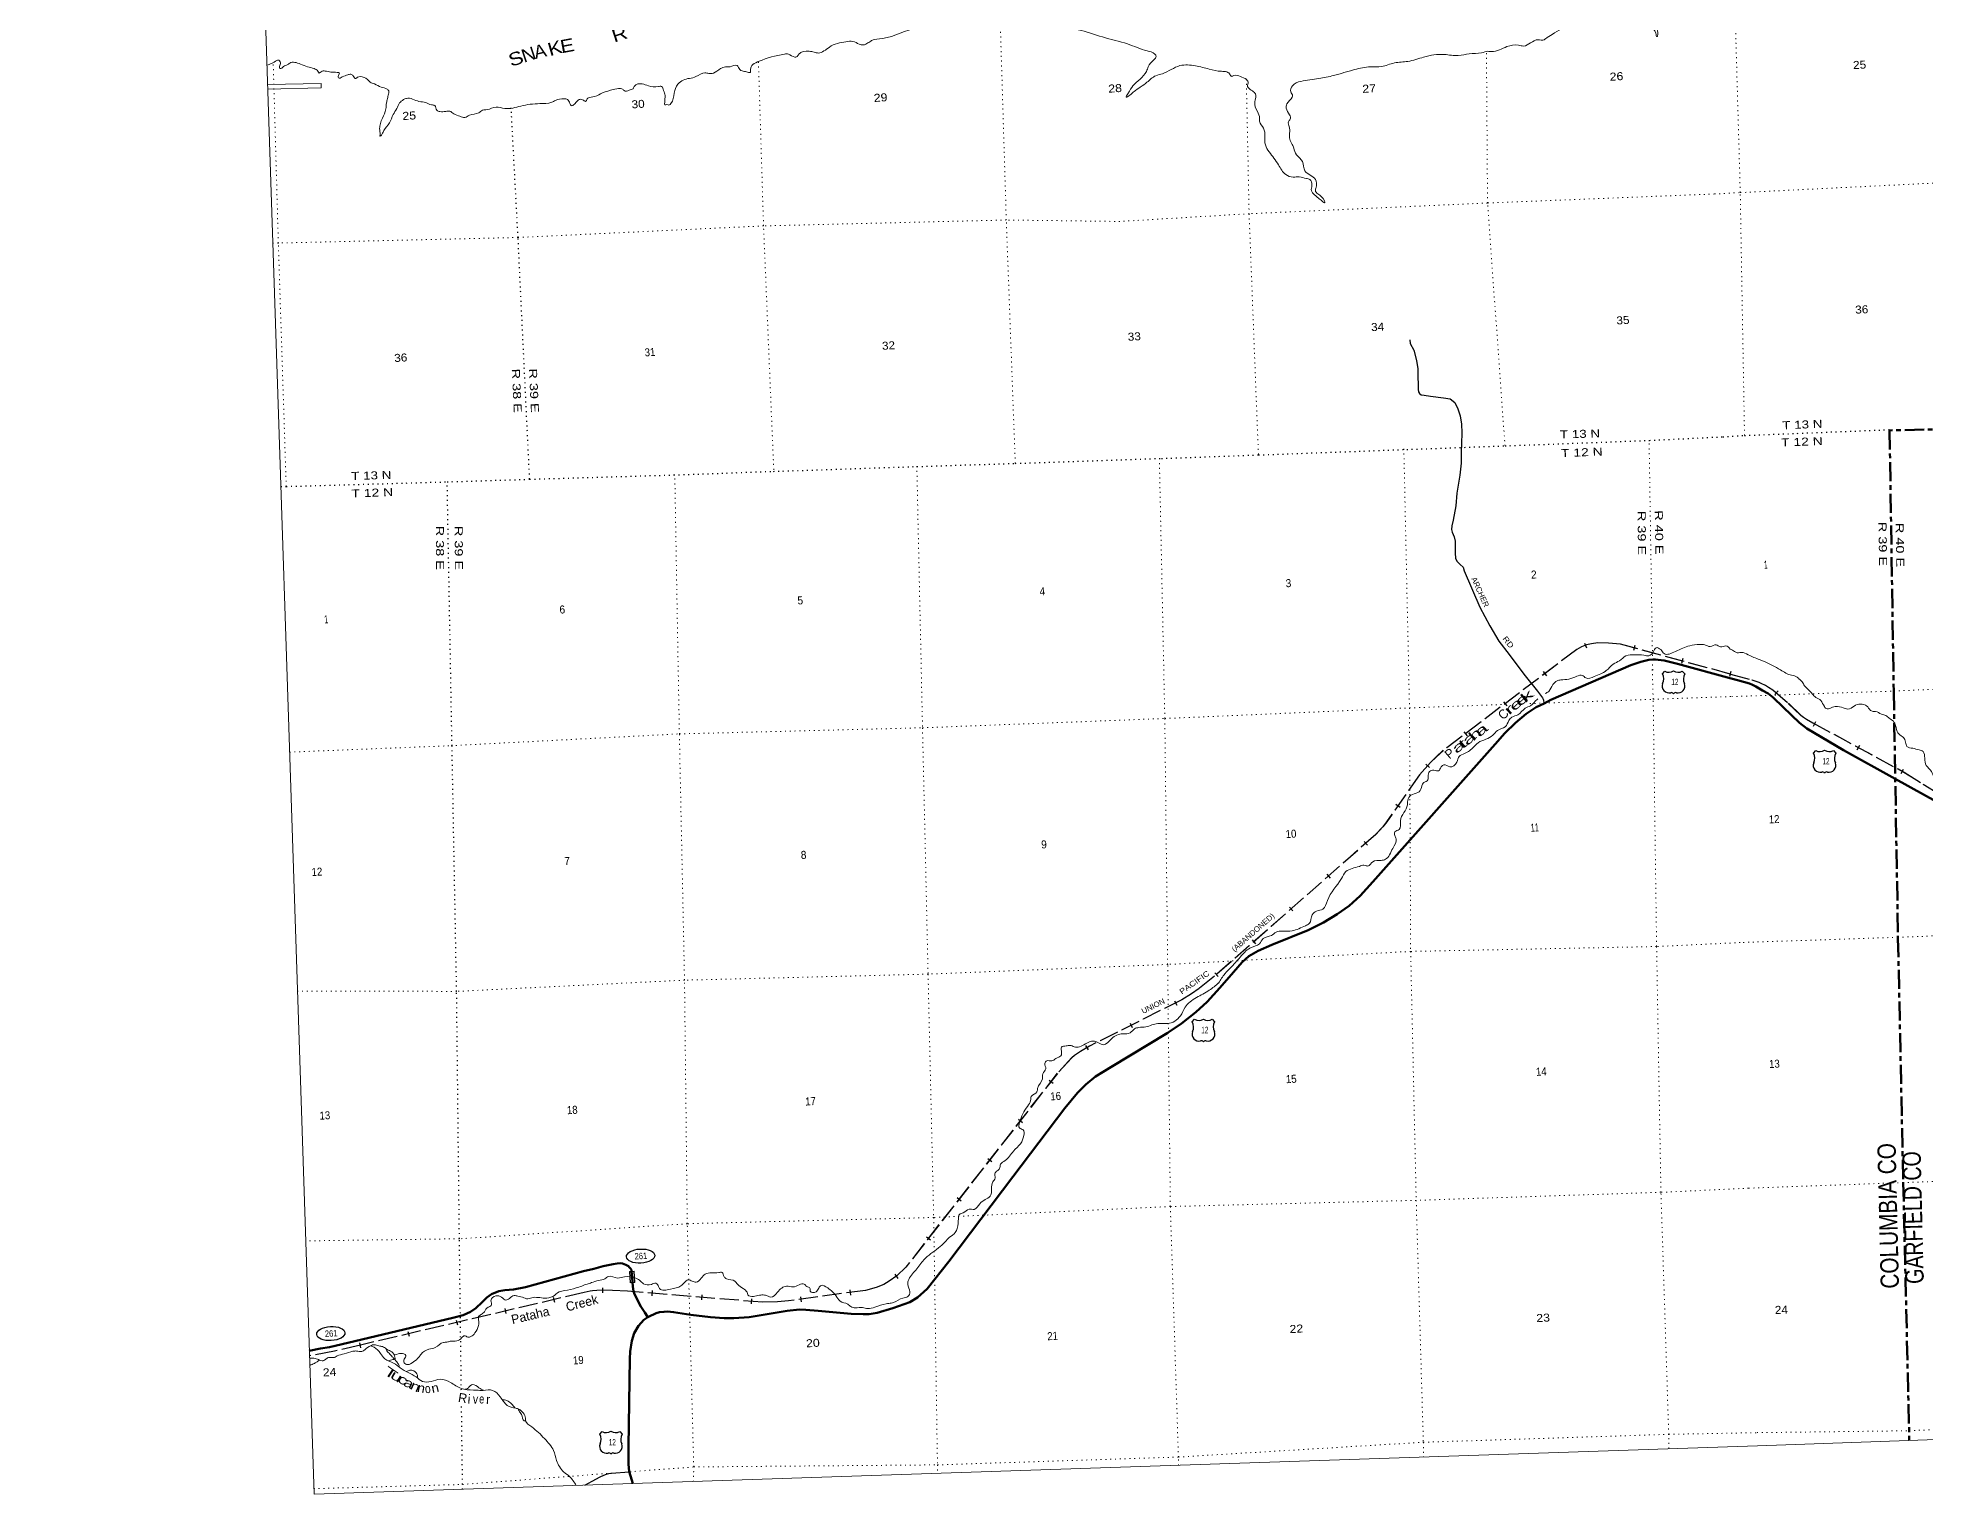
# Model space of a CAD drawing. Header units: feet. Extents: x 751810 to 1010326, y -353855 to -161247.
# Drawn here: x 751810 to 793086, y -353855 to -322006 of the extents above; entities that cross this region are included whole.
import ezdxf
from ezdxf.enums import TextEntityAlignment as Align

# ---------------------------------------------------------------- set-up
doc = ezdxf.new("R2010")
doc.units = ezdxf.units.FT
doc.header["$LTSCALE"] = 70
for name, pattern in [('DOTTED', [1.5, 0.3, -1.2]), ('LONG_DASH_SHORT_DASH', [9.9, 6, -1.2, 1.5, -1.2]), ('LONG_DASHED', [7.5, 6, -1.5])]:
    doc.linetypes.add(name, pattern=pattern)
for name, color, linetype, lineweight in [('11', 7, 'LONG_DASH_SHORT_DASH', 60), ('16', 7, 'Continuous', 25), ('17', 7, 'Continuous', 25), ('20', 7, 'Continuous', 70), ('23', 7, 'Continuous', 70), ('29', 7, 'Continuous', 25), ('34', 7, 'Continuous', 25), ('36', 7, 'Continuous', 13), ('39', 7, 'Continuous', 13), ('4', 7, 'Continuous', 13), ('59', 7, 'Continuous', 13), ('6', 7, 'DOTTED', 25), ('63', 7, 'Continuous', 25), ('7', 7, 'DOTTED', 13)]:
    doc.layers.add(name, color=color, linetype=linetype, lineweight=lineweight)
for name, color, linetype in [('12', 7, 'Continuous'), ('30', 7, 'Continuous'), ('41', 7, 'Continuous')]:
    doc.layers.add(name, color=color, linetype=linetype)

msp = doc.modelspace()

# ---------------------------------------------------------------- linework, layer by layer
at = {"layer": '11'}
msp.add_lwpolyline([(793885.39, -306959.64), (794156.21, -314457.59), (794226.88, -319816.77), (794260.25, -325151.46), (794444.9, -330541.76), (792305.7, -330591.56), (792397.65, -336291.98), (792490.26, -341692.44), (792604.44, -347035.58), (792738, -352676.08)], dxfattribs=at)
at = {"layer": '16'}
for p, q in [((787338.72, -335915.73), (787390.03, -335856.97)), ((787581.79, -335851), (787581.51, -335851.2)), ((787773.88, -335856.88), (787825.27, -335915.73)), ((790641.42, -337649.61), (790692.73, -337590.85)), ((790884.49, -337584.88), (790884.21, -337585.08)), ((791076.58, -337590.76), (791127.97, -337649.61)), ((777058.11, -343527.52), (777109.42, -343468.76)), ((777301.18, -343462.79), (777300.9, -343462.99)), ((777493.27, -343468.67), (777544.66, -343527.52)), ((764101, -352542), (764152.31, -352483.24)), ((764344.07, -352477.27), (764343.79, -352477.47)), ((764536.16, -352483.15), (764587.55, -352542))]:
    msp.add_line(p, q, dxfattribs=at)
for centre, radius, start, end in [((787145.74, -336026.36), 222.05, 332.97043, 29.75871), ((787481.11, -335699.31), 182.07, 239.97227, 303.45418), ((787682.89, -335699.81), 181.52, 236.33975, 300.08743), ((787682.88, -335699.31), 182.07, 236.54582, 236.59441), ((788018.24, -336026.36), 222.05, 150.24129, 207.02957), ((787484.93, -336181.26), 151.42, 159.09177, 283.81923), ((787679.05, -336181.26), 151.42, 256.18077, 20.90823), ((790783.81, -337433.19), 182.07, 239.97227, 303.45418), ((790985.59, -337433.69), 181.52, 236.33975, 300.08743), ((790985.58, -337433.19), 182.07, 236.54582, 236.59441), ((790787.63, -337915.14), 151.42, 159.09177, 283.81923), ((790448.44, -337760.24), 222.05, 332.97043, 29.75871), ((790981.75, -337915.14), 151.42, 256.18077, 20.90823), ((791320.94, -337760.24), 222.05, 150.24129, 207.02957), ((777204.32, -343793.05), 151.42, 159.09177, 283.81923), ((776865.13, -343638.15), 222.05, 332.97043, 29.75871), ((777200.5, -343311.1), 182.07, 239.97227, 303.45418), ((777402.28, -343311.6), 181.52, 236.33975, 300.08743), ((777402.27, -343311.1), 182.07, 236.54582, 236.59441), ((777398.44, -343793.05), 151.42, 256.18077, 20.90823), ((777737.63, -343638.15), 222.05, 150.24129, 207.02957), ((764243.39, -352325.58), 182.07, 239.97227, 303.45418), ((764445.17, -352326.08), 181.52, 236.33975, 300.08743), ((764445.16, -352325.58), 182.07, 236.54582, 236.59441), ((764247.21, -352807.53), 151.42, 159.09177, 283.81923), ((763908.02, -352652.63), 222.05, 332.97043, 29.75871), ((764441.33, -352807.53), 151.42, 256.18077, 20.90823), ((764780.52, -352652.63), 222.05, 150.24129, 207.02957)]:
    msp.add_arc(centre, radius, start, end, dxfattribs=at)
for centre, major_axis, start_param, end_param in [((787540.27, -336380.08), (-19.56, 51.67), 4.95877769, 6.28318531), ((787623.72, -336380.08), (19.56, 51.67), 0, 1.32637542), ((790842.97, -338113.96), (-19.56, 51.67), 4.95877769, 6.28318531), ((790926.42, -338113.96), (19.56, 51.67), 0, 1.32637542), ((777259.66, -343991.87), (-19.56, 51.67), 4.95877769, 6.28318531), ((777343.11, -343991.87), (19.56, 51.67), 0, 1.32637542), ((764302.55, -353006.35), (-19.56, 51.67), 4.95877769, 6.28318531), ((764386, -353006.35), (19.56, 51.67), 0, 1.32637542)]:
    msp.add_ellipse(centre, major_axis=major_axis, ratio=0.929097, start_param=start_param, end_param=end_param, dxfattribs=at)
at = {"layer": '17'}
for centre in [(764991.84, -348646.89), (758218.85, -350341)]:
    msp.add_ellipse(centre, major_axis=(308.77, 17.05), ratio=0.500121, dxfattribs=at)
at = {"layer": '20'}
for points in [[(784749.52, -336560.76), (784898.4, -336486.64), (786648.47, -335723.45), (786863, -335652.41), (787038.63, -335609.53), (787131.55, -335600.34), (787185.66, -335600.34), (787242.84, -335606.46), (787375.72, -335624.51), (787665.92, -335698.21), (788839.61, -336016.58)], [(792430.54, -338209.69), (791299.11, -337581.27), (790499.98, -337111.93), (790333.61, -336988.56), (789982.42, -336644.03), (789761.74, -336430.51), (789648.78, -336346.92), (789529.63, -336275.88), (789382.39, -336192.16), (789307.19, -336155.62), (789241.6, -336129.8), (788978.87, -336055.05), (788839.61, -336016.58)], [(765153.44, -349983.57), (765166.38, -349975.06), (765335.02, -349896.69), (765409.17, -349875.35), (765506.22, -349862.5), (765584, -349858.07), (765714.09, -349870.5), (766092.12, -349931), (766521.86, -349980.42), (766817.3, -350005.46), (767034.62, -350002.82), (767365.75, -349983.46), (767758.66, -349918.17), (768199.4, -349844.05), (768465.73, -349818.4), (768603.01, -349824.48), (768876.13, -349846.79), (769598.73, -349911.32), (769856.88, -349918.39), (769994.66, -349916.11), (770163.23, -349888.39), (770511.69, -349785.41), (770878.7, -349655.15), (771050.09, -349554.46), (771262.64, -349364.73), (771731.55, -348767.12), (773134.66, -346912.05), (774272.39, -345413), (774549.19, -345080.49), (774731.65, -344892.51), (774943.24, -344720.97), (775277.75, -344516.05), (776509.6, -343775.11), (776821.46, -343561.43), (777135.24, -343311.38), (777379.94, -343085.52), (777660.49, -342783.01), (777956.79, -342439.29), (778147.54, -342220.61), (778294.99, -342089.09), (778497.44, -341968.45), (778800.24, -341841.95), (779593, -341517.55), (779927.94, -341354.91), (780227.49, -341172.18), (780486.79, -340989.79), (780727.71, -340768.18), (781005.9, -340459.77), (783677.53, -337452.6), (783893.09, -337210.31), (784123.63, -336983.26), (784362.05, -336787.99), (784577.39, -336646.45), (784749.52, -336560.76)], [(802378.14, -343112.21), (801534.24, -343023.69), (801531.67, -343023.42), (800725.25, -342930.82), (800191.57, -342821.95), (799947.26, -342754.42), (798128.3, -341646.51), (794684.06, -339490.42), (793944.56, -339050.61), (792430.54, -338209.69)], [(764826.43, -353623.34), (764775.09, -353451.31), (764745.44, -353356.33), (764726.36, -353200.29), (764727.84, -352807.32), (764756.16, -350891.6), (764763.29, -350736.04), (764803.91, -350497.94), (764854.61, -350329.76), (764948.03, -350169.16), (765065.5, -350041.4), (765153.44, -349983.57)]]:
    msp.add_lwpolyline(points, dxfattribs=at)
at = {"layer": '23'}
for points in [[(757748.06, -350716.4), (757995.36, -350664.35), (758193.11, -350636.67), (758741.56, -350509.9), (760884.81, -349999.75), (761114.94, -349939.96), (761269.77, -349866.43), (761391.91, -349784.74), (761531.34, -349653.68), (761628.24, -349553.32), (761732.9, -349482.73), (761892.09, -349414.99), (762027.51, -349388.94), (762210.14, -349378.26), (762473.07, -349328.63), (763747.59, -348978.08), (763972.17, -348926.67), (764172.37, -348870.44), (764393.1, -348823.48), (764482.78, -348809.17), (764553.23, -348805.1), (764594.08, -348809.18), (764636.74, -348823.33), (764668.62, -348835.73), (764702.31, -348851.04), (764725.93, -348868.49), (764746.22, -348887.8), (764772.76, -348917.41), (764791.01, -348949.31), (764796.03, -348978.89), (764805.88, -349115.72)], [(764805.88, -349115.72), (764820.02, -349312.29), (764835.85, -349412.1), (764859.98, -349481.21), (764996.39, -349751.28), (765084.32, -349879.11), (765138.37, -349960.8), (765153.44, -349983.57)]]:
    msp.add_lwpolyline(points, dxfattribs=at)
at = {"layer": '29'}
for points in [[(781815.67, -328607.68), (781824.32, -328687.76), (781899.48, -328838.51), (781958.73, -329062.72), (781989.59, -329248.29), (781993.19, -329415.31), (781997.49, -329594.37), (781999.39, -329697.02), (782002.29, -329747.22), (782026.68, -329786.09), (782064.54, -329814.1), (782129.46, -329822.39), (782269.79, -329846.42), (782549.51, -329878.42), (782693.86, -329902.22), (782797.06, -329980.8), (782867.51, -330119.74), (782918.46, -330269.88), (782943.29, -330455.81), (782952.3, -330646.69), (782943.33, -330874.88), (782940.06, -331062.45), (782934.25, -331310.61), (782909.07, -331571.99), (782842.92, -331960.69), (782818.67, -332238.14), (782762.5, -332555.73), (782733.22, -332676.32), (782727.7, -332755.22), (782737.44, -332819.12), (782781.36, -332917.29), (782805.22, -333016.64), (782804.65, -333111.37), (782804.12, -333276.61), (782814.51, -333386.82), (782840.42, -333451.79), (782913.06, -333524.11), (782982.88, -333582.48), (783003.8, -333665.88), (783345.65, -334459.87), (783562.19, -334862.26), (783764.76, -335196.96), (783987.2, -335492.22), (784310.18, -335924.65), (784605.38, -336294.23), (784718.66, -336442.75), (784731.47, -336468.96), (784738.28, -336489.96), (784740.55, -336507.96), (784749.52, -336560.76)], [(763771.3, -353658.48), (763932.14, -353568.52), (764111.02, -353473.05), (764188.53, -353438.26), (764250.15, -353417.37), (764299.84, -353402.46), (764353.5, -353393.5), (764746.55, -353365.41)]]:
    msp.add_lwpolyline(points, dxfattribs=at)
at = {"layer": '34', "linetype": 'LONG_DASHED', "lineweight": 13}
for points in [[(788824.49, -335914.88), (786424.84, -335262.31), (786158.84, -335238.11), (785929.08, -335236.26), (785784.82, -335253.08), (785680.09, -335278.03), (785570.38, -335322.94), (785465.64, -335376.14), (782544.9, -337587.59), (782393.7, -337728.05), (782267.09, -337851.49), (782025.65, -338120.1), (781305.63, -339149.25), (781224.27, -339257.44), (781066.57, -339427.83), (777541.09, -342523.25), (777207.27, -342795.26), (777035.25, -342910.02), (776824.18, -343040.9), (774810.17, -344051.24), (774609.11, -344169.96), (774479.45, -344259.77), (774421.43, -344307.15), (774104.28, -344649.01), (770792.27, -348888.2), (770597.12, -349077.48), (770429.51, -349193.49), (770307.88, -349262.1), (770141.04, -349332.96), (769908.92, -349391.84), (768227.04, -349624.88), (767988.96, -349646.32), (767664.93, -349653.63), (764705.17, -349408.23), (764379.69, -349393.06), (764166.5, -349389.33), (764036.84, -349394.32), (763943.33, -349405.54), (763890.97, -349413.02), (763758.98, -349439.04), (758865.91, -350589.58), (758295.56, -350721.31), (757751.64, -350824.71)], [(788829.19, -335921.34), (789293.27, -336049.22), (789446.84, -336102.96), (789517.74, -336135.2), (789588.63, -336167.45), (789659.15, -336206.72), (789753, -336265.39), (790091.01, -336560.99), (790364.46, -336824.02), (790417.89, -336863.86), (790488.79, -336911.15), (790629, -336990.6), (792620.55, -338070.96), (793040.54, -338330.68), (805288.79, -345893.65)]]:
    msp.add_lwpolyline(points, dxfattribs=at)
at = {"layer": '36'}
msp.add_lwpolyline([(756833.71, -323029.23), (758009.78, -323005.36), (758009.78, -323099.62), (756837.01, -323129.21)], dxfattribs=at)
at = {"layer": '39'}
for points in [[(778737.38, -324502.18), (778942.95, -324784.32), (779100.2, -324996.76), (779264.46, -325051.63), (779397.03, -325045.89), (779552.22, -325083.16), (779629.98, -325104.8), (779675.42, -325229.08), (779662.42, -325352.74), (779700.13, -325413), (779816.54, -325510.96), (779897.09, -325580.8), (779957.49, -325615.55), (779947.03, -325573.85), (779801.06, -325417.17), (779748.72, -325347.7), (779766.85, -325278.13), (779750.86, -325105.79), (779636.58, -325009.72), (779520.52, -324917.78), (779468.32, -324711.29), (779337.09, -324565.84), (779276.22, -324418.29), (779243.6, -324341.62), (779188.59, -324225.96), (779178.61, -323948.5), (779160.54, -323844.79), (779199.56, -323788.11), (779183.84, -323690.3), (779111.16, -323547.47), (779123.89, -323454.05), (779243.98, -323301.96), (779250.61, -323277.39), (779211.28, -323189.03), (779245.77, -323054.03), (779429.55, -322958.67), (779826.71, -322897.16), (780149.15, -322831.97), (780600.8, -322702.8), (780959.6, -322639.51), (781192.86, -322633.93), (781478.37, -322556.79), (781772.45, -322523.48), (782117.35, -322428.77), (782571.17, -322372.01), (782874.52, -322394.57), (783113.95, -322356.39), (783382.52, -322334.64), (783521.61, -322302.33), (783604.47, -322307.56), (783938.53, -322199.37), (784188.45, -322168.64), (784302.23, -322186.17), (784618.49, -322048.8), (784753.42, -322048.97), (784784.37, -322027.01), (784927.89, -321931.98), (785343.17, -321696.15), (785712.93, -321543.56), (785813.54, -321507.46), (785913.88, -321501.59), (785951.66, -321493.34), (785959.99, -321428.38), (785969.52, -321349.24), (786118.05, -321201.54), (786204.42, -321127.98), (786408.34, -321067.7), (786491.59, -321044.7), (786569.48, -321173.12), (786680.11, -321380.23), (786857.31, -321589.48), (787076.92, -321766.03), (787191.75, -321906.39), (787222.01, -321977.16), (787233.12, -321960.39), (787231.34, -321859.75), (787202.23, -321704.3), (787099.98, -321607.52), (786952.77, -321394.5), (786876.81, -321229.7), (786872.58, -320982.13), (786888.23, -320799.88), (787111.02, -320647.83), (787491.92, -320444.23), (787619, -320273.6), (787753.76, -320201.24), (787922.28, -320016.1), (788086.91, -319833.2), (788155.91, -319772.75), (788200.99, -319786.24), (788229.72, -319792.23), (788240.8, -319756.76), (788243.02, -319725.73), (788257.77, -319679.29), (788276.66, -319648.15)], [(764828.15, -323123.38), (764853.46, -323073.55), (764903.2, -323028.33), (765162.4, -323053.47), (765381, -323072.92), (765453.24, -323068.7), (765494.7, -323158.96), (765529.17, -323267.76), (765522.12, -323354.8), (765519.69, -323417.41), (765522.94, -323473.63), (765568.75, -323464.91), (765613.82, -323478.39), (765656.24, -323445.69), (765729.43, -323213.74), (765810.85, -323019.58), (765924.5, -322930.33), (766204.1, -322855.55), (766400.61, -322771.53), (766482.05, -322786.91), (766584.28, -322778.92), (766739.73, -322681.18), (766846.36, -322644.72), (766948.82, -322640.75), (767102.19, -322611.63), (767165.84, -322702.61), (767264.72, -322741.15), (767352.64, -322764.22), (767391, -322766), (767397.21, -322699.15), (767449.49, -322593.34), (767584.14, -322518.98), (768136.98, -322363.75), (768225.51, -322362.6), (768364.26, -322429.04), (768413.97, -322418.07), (768451.21, -322365.52), (768678.98, -322299.82), (768788.98, -322321.59), (768880.68, -322340.41), (769120.8, -322209.51), (769484.61, -322093.54), (769633.23, -322086.87), (769775.53, -322145.04), (769863.1, -322162.08), (769963.36, -322119.95), (770044.87, -322066.83), (770281.83, -322020.73), (771047.7, -321788.58), (771502.79, -321753.91), (771710.23, -321719.61), (771883.75, -321725.59), (772302.6, -321691.02), (772729.79, -321696.26), (773105.89, -321688.38), (773440.53, -321695), (773639.83, -321659.17), (773930.83, -321746.92), (774560.03, -321833.04), (775094.6, -321989.16), (775640.98, -322140.55), (776070.62, -322292.74), (776237.81, -322363.55), (776266.8, -322412.23), (776220.57, -322483.43), (776094.69, -322639.89), (776054.33, -322742.99), (775760.31, -323056.36), (775651.53, -323229.95), (775611.67, -323306.83), (775693.52, -323259.73), (775787.57, -323179.68), (776066, -322980.05), (776259.04, -322835.79), (776403.45, -322791.08), (776787.98, -322615.47), (777128.65, -322621.74), (777424.51, -322689.06), (777693.24, -322739.84), (777812.81, -322753), (777884.75, -322813.26), (777906.91, -322848.23), (777964.41, -322832.78), (778108.63, -322854.57), (778241.36, -322921.36), (778279.89, -322995.67), (778262.72, -323047.04), (778324.12, -323134.12), (778414.71, -323203.37), (778438.52, -323232.2), (778422.41, -323406.41), (778481.09, -323620.58), (778529.69, -323764.82), (778529.5, -323831.32), (778614.69, -323981.48), (778655.97, -324347.77), (778737.38, -324502.18)], [(756820.22, -322606.26), (756922.79, -322568.15), (757037.83, -322503), (757069.48, -322493.09), (757115.1, -322550.87), (757099.67, -322632.36), (757100.09, -322674.65), (757124.41, -322677.25), (757203.68, -322620.23), (757262.95, -322600.65), (757318.95, -322559.09), (757553.83, -322581.63), (757712.19, -322638.85), (757853.56, -322680.96), (757935.19, -322734.61), (757963.83, -322777.27), (758006.47, -322748.58), (758096.2, -322733.26), (758216.34, -322756.46), (758359.64, -322762.18), (758406.84, -322777.55), (758392.88, -322814.64), (758379.02, -322853.73), (758386.78, -322883.5), (758468.14, -322862.62), (758592.37, -322817.08), (758654, -322803.4), (758704.48, -322840.74), (758735.13, -322883.28), (758764.27, -322899.71), (758800.77, -322869.36), (758858.39, -322855.92), (759021.11, -322918.94), (759076.77, -322976.13), (759175.76, -323016.68), (759322.77, -323086.66), (759450.09, -323129.59), (759489.12, -323177.68), (759476.42, -323236.85), (759458.02, -323336.65), (759435.26, -323430.66), (759422.73, -323562.36), (759345.91, -323766.31), (759302.11, -323879.69), (759286.53, -323993.43), (759292.25, -324057.57), (759296.3, -324127.85), (759294.14, -324160.21), (759336.09, -324119.48), (759379.27, -324030.32), (759502.8, -323867.95), (759582.9, -323685.97), (759659.77, -323552.53), (759721.28, -323432.07), (759807.64, -323358.52), (759872.48, -323330.55), (760146.15, -323397.15), (760296.75, -323424.61), (760420.4, -323473.8), (760491.8, -323489.77), (760512.76, -323538.91), (760537.85, -323589.83), (760606.05, -323620.1), (760732.6, -323614.71), (760821.02, -323611.56), (760906.89, -323668.99), (761042.94, -323723.5), (761149.27, -323751.53), (761251.07, -323701.25), (761453.22, -323645.11), (761538.62, -323589.74), (761634.6, -323578.09), (761834.75, -323522.06), (762021.7, -323551.42), (762377.06, -323498.41), (762788.85, -323446.12), (763050.94, -323416.69), (763131.13, -323375.74), (763322.28, -323338.37), (763393.68, -323354.34), (763445.06, -323442), (763474.04, -323490.68), (763544.67, -323458.34), (763603.17, -323390.45), (763667.42, -323352.44), (763741.06, -323372.31), (763796.76, -323395.25), (763816.74, -323357.81), (763839.32, -323330.3), (763987.86, -323287.36), (764160.76, -323212.78), (764394.09, -323138.69), (764551.93, -323117.37), (764609.4, -323136.18), (764632.98, -323160.99), (764745.25, -323152.41), (764828.15, -323123.38)], [(784771.56, -336348.16), (784851.37, -336300), (784945.49, -336151.44), (785033.4, -336069.74), (785118.65, -336046.62), (785288.89, -336030.62), (785468.38, -335965.73), (785586.32, -335950.77), (785661.93, -336004.78), (785847.52, -335975.8), (786111.73, -335843.49), (786260.84, -335705.82), (786401.28, -335627.09), (786542.09, -335520.13), (786734.17, -335498.83), (786934.01, -335507.29), (787041.42, -335519.14), (787137.7, -335443), (787200.49, -335344.63), (787301.49, -335385.06), (787375.06, -335473.44), (787622.05, -335426.76), (787936.89, -335299.56), (788152.7, -335270.82), (788268.13, -335282.2), (788384.96, -335317.68), (788515.79, -335281.82), (788606.76, -335322.85), (788726.47, -335303.76), (788817.72, -335372.27)], [(788817.71, -335372.27), (788916.47, -335423.79), (788974.1, -335453.41), (789028.28, -335450.97), (789104.71, -335451.57), (789248.32, -335515.57), (789491.97, -335613.32), (789567.75, -335644.13), (789921.88, -335829.52), (790162.41, -335947.54), (790284.79, -335986.32), (790341.57, -336042.15), (790395.9, -336088.01), (790446.09, -336176.34), (790536.42, -336262.86), (790696.74, -336430.78), (790802.23, -336496.5), (790880.67, -336631.86), (790941.2, -336681.48), (791060.16, -336643.93), (791169.99, -336626.92), (791334.96, -336673.85), (791395.88, -336687.22), (791529.55, -336618.82), (791672.5, -336578.18), (791804.91, -336616.51), (791889.67, -336713.35), (791926.78, -336733.82), (792001.3, -336736.52), (792128.77, -336799.23), (792226.43, -336825.03), (792297.45, -336884.24), (792388.97, -336952.6), (792421.41, -337003.47), (792475.2, -337172.15), (792507.9, -337229.06), (792607.81, -337305.09), (792654.71, -337409.66), (792687.12, -337504.83), (792811.5, -337543.52), (792951.85, -337579.49), (793037.84, -337613.87), (793074.49, -337759.17), (793107.67, -337916.7), (793222.23, -338050.44), (793284.44, -338182.51), (793380.34, -338258.72), (793590.25, -338456.62), (793741.21, -338459.9), (793774.93, -338494.62), (793747.31, -338596.5), (793739.04, -338681.42), (793817.48, -338681.92), (793883.92, -338638.68), (793918.36, -338554.6), (793956.07, -338498.56), (794035.05, -338511.11), (794104.24, -338574.43), (794122.73, -338594.37)], [(777633.27, -342675.82), (777772.56, -342473.84), (777917.61, -342318.68), (778134.74, -342076.84), (778344.42, -341898.82), (778524.99, -341817.74), (778608.92, -341702.02), (778786.41, -341637.24), (778892.84, -341562.52), (779028.38, -341538.47), (779242.15, -341533.58), (779534.68, -341422.14), (779615.1, -341377.23), (779680.35, -341182.01), (779774.51, -341103.97), (779912.91, -341059.61), (780010.84, -340872.56), (780317.43, -340393.24), (780417.33, -340240.32), (780712.68, -340124.32), (780811.98, -340100.38), (780899.55, -340117.42), (781004.94, -340024.62), (781188.53, -339995.76), (781279.38, -339969.96), (781443.07, -339731.04), (781515.76, -339525.31), (781485.15, -339448.52), (781488.66, -339369.74), (781580.43, -339320.04), (781609.67, -339128.94), (781762.66, -338779.5), (781775.31, -338649.81), (781870.32, -338551.57), (782019.94, -338492.45), (782080.87, -338361.96), (782103.71, -338304.21), (782195.37, -338252.51), (782216.13, -338158.61), (782248.23, -338051.97), (782339.03, -338020.46), (782444.67, -338036.45), (782500.12, -337950.6), (782557.77, -337902.9), (782687.22, -337947.72), (782842.32, -337843.95), (782893.68, -337722.08), (783012.85, -337658.7), (783211.9, -337514.08), (783309.27, -337421.75), (783480.04, -337345.28), (783630.04, -337257.93), (783730.73, -337153.31), (783901.15, -337070.82), (783982.03, -336937.14), (784048.21, -336862.75), (784178.23, -336812.84), (784338.92, -336666.44), (784456.55, -336611.2), (784599.64, -336473.89), (784615.71, -336460.79)], [(767460.53, -349532.65), (767591.71, -349502.81), (767700.2, -349498.48), (767782.33, -349525.92), (767835.78, -349544.96), (767986.63, -349437.41), (768180.36, -349305.19), (768328.37, -349322.73), (768460.63, -349276.72), (768568.3, -349258.33), (768625.73, -349311.39), (768696.17, -349345.55), (768702, -349411.7), (768829.83, -349428.4), (768887.63, -349348.46), (768938.46, -349287.06), (769084.65, -349342.98), (769263.43, -349509.83), (769355.02, -349631.41), (769526.11, -349699.98), (769589.45, -349750.68), (769691.65, -349776.94), (769846.53, -349773.03), (769957.96, -349793.93), (770118.16, -349766.07), (770361.93, -349689.45), (770424.61, -349682.49), (770522.12, -349661.6), (770731.07, -349564.09), (770839.4, -349532.53), (770879.65, -349427.42), (770834.25, -349268.89), (770845.78, -349189.64), (771009.28, -348952.4), (771189.65, -348728.29), (771506.87, -348467.96), (771654.32, -348336.44), (771749.1, -348234.18), (771874.21, -348134.19), (771935.1, -347933.18), (771946.09, -347809.63), (771964.1, -347738.06), (772046.54, -347701), (772174.81, -347620.97), (772289.9, -347626.33), (772409.72, -347504.48), (772531.17, -347410.74), (772635.83, -347340.15), (772666.34, -347171.13), (772696.24, -347026.33), (772749.57, -346938.59), (772739.76, -346838.43), (772787.03, -346785.29), (772844.34, -346731.57), (772865.1, -346637.68), (772963.16, -346557.4), (773144.68, -346353.36), (773302.32, -346189), (773372.63, -346011.62), (773357.41, -345887.59), (773278.48, -345845.86), (773277.9, -345731.06), (773452.5, -345372.28), (773521.57, -345243.33), (773534.88, -345159.94), (773661.54, -345051.8), (773673.53, -344980.58), (773782.23, -344770.73), (773786.12, -344663.71), (773854.12, -344550.94), (773833.34, -344435.29), (773874.13, -344374.48), (773983.2, -344380.19), (774074.74, -344326.48), (774183.99, -344265.7), (774193.78, -344156.32), (774195.4, -344079.67), (774302.49, -344051.24), (774384.31, -344038.4), (774470.8, -344071.62), (774718.88, -344008.76), (774894.36, -343944.1), (775007.4, -343983.83), (775114.42, -344023.91), (775295.88, -343888.39), (775539.63, -343785.48), (775699.48, -343764.05), (775795.19, -343677.86), (775888.12, -343648.25), (776044.3, -343633.07), (776301.83, -343559.58), (776515.49, -343563.21), (776799.56, -343391.46), (776899.62, -343206.29), (777147.14, -342994.36), (777429.9, -342834.78), (777633.27, -342668.86)], [(757752.64, -350875.63), (757873.19, -350885.06), (757973.96, -350921.48), (758029.19, -350936.38), (758102.05, -350907.94), (758166.19, -350867.93), (758244.58, -350865.36), (758274.91, -350867.62), (758357.34, -350830.56), (758511.79, -350785.26), (758701.78, -350727.81), (758780.05, -350723.23), (758893.48, -350734.74), (758965.64, -350694.25), (759085.55, -350608.66), (759174.81, -350585.31), (759266.86, -350610.15), (759350.42, -350627.42), (759431.58, -350673.05), (759521.24, -350726.24), (759579.98, -350767.13), (759603.91, -350797.96), (759719.5, -350777.1), (759812.74, -350787.77), (759860.76, -350817.2), (759823.48, -350904), (759825.88, -350980.42), (759894.66, -351020.73), (760026.1, -350960.65), (760143.07, -350859.12), (760191.54, -350791.81), (760358.56, -350685.33), (760503.32, -350646.65), (760682.16, -350535.45), (760758.3, -350528.98), (760829.62, -350508.7), (760972.22, -350502.37), (761086.69, -350427.18), (761138.9, -350389.87), (761217.13, -350419.55), (761282.89, -350407.64), (761368.91, -350328.07), (761448.17, -350166.28), (761451.02, -350041.19), (761450.62, -349964.65), (761508.74, -349924.99), (761575.74, -349864.66), (761658.59, -349765.12), (761728.75, -349724.75), (761720.83, -349622.45), (761829.54, -349517.37), (761954.04, -349546.36), (762048.29, -349609.35), (762122.58, -349570.76), (762227.71, -349508.19), (762311.26, -349525.47), (762439.9, -349556.23), (762495.59, -349579.17), (762611.18, -349558.3), (762901.56, -349565.5), (763070.75, -349531.43), (763213.92, -349430.38), (763327.04, -349401.6), (763585.49, -349344.18), (763824.15, -349257.69), (763917.08, -349228.08), (764075.43, -349180.54), (764210.38, -349146.46), (764285.75, -349091.68), (764489.11, -349126.13), (764642.59, -349099.02), (764862.2, -349121.48)], [(764862.2, -349121.48), (764969.25, -349176.63), (765054.05, -349250.25), (765230.15, -349266.15), (765327.33, -349240.32), (765387.93, -349313.33), (765408.65, -349358.46), (765646.97, -349370.72), (765876.29, -349296.87), (765960.3, -349217.41), (766027.99, -349169.12), (766122.16, -349195.85), (766205.95, -349217.15), (766317.82, -349132.03), (766405.27, -349042.29), (766538.45, -349012.34), (766701.36, -349008.86), (766775.49, -349002.51), (766819.31, -349098.68), (766872.14, -349141.93), (767054.35, -349193.73), (767114.71, -349262.73), (767232.9, -349356.56), (767320.05, -349436.09), (767341.59, -349495.28), (767460.53, -349532.65)], [(759085.55, -350608.66), (759165.9, -350640.23), (759302.57, -350775.29), (759397.95, -350892.61), (759592.74, -350988.01), (759737.59, -351090.35), (759906.64, -351193.3), (760083.36, -351289.75), (760223.97, -351388.31), (760413.19, -351387.32), (760607.89, -351341.69), (760837.41, -351410.87), (761074.54, -351542.07), (761127.77, -351557.09), (761406.91, -351579.05), (761550.1, -351582.77), (761757.5, -351582.73), (761924.74, -351724.06), (762076.46, -351910.63), (762265.38, -351974.13), (762328.87, -351992.58), (762426.29, -352075.53), (762475.39, -352193.55), (762478.52, -352247.77), (762611.18, -352383.06), (762889.61, -352636.76), (763090.13, -352901.07), (763156.83, -353114.77), (763310.26, -353365.7), (763436.82, -353465.09), (763586.36, -353664.64)], [(759428.62, -350668.3), (759434.61, -350702.2), (759492.85, -350769.32), (759559.82, -350848.01), (759606.87, -350895.63), (759676.42, -350984.24), (759710, -351042.72), (759720.11, -351078.4)], [(759597.66, -350794.3), (759610.62, -350902.55), (759578.03, -350911.72), (759472.04, -350935.98)], [(757758.54, -351037.94), (757859.27, -350992.66), (757917.62, -350957.01), (757973.96, -350921.48)], [(759871.92, -351170.6), (759948.8, -351141.93), (760032.24, -351157.2), (760114.18, -351251.13), (760116.09, -351312.03)], [(761145.68, -351560.58), (761226.72, -351527.13), (761266.43, -351482.5), (761319.34, -351457.24), (761456.19, -351525.8), (761560.13, -351582.18)], [(761967.49, -351782.84), (762069.57, -351807.09), (762170.42, -351879.77), (762241.86, -351966.26)], [(762318.22, -351986.85), (762357.48, -352069.48), (762390.13, -352111.9), (762448.5, -352246.11), (762477.13, -352250.76)]]:
    msp.add_spline(points, degree=3, dxfattribs=at)
at = {"layer": '4'}
msp.add_lwpolyline([(751809.62, -170897.82), (783122.91, -169842.15), (814434.73, -168743.41), (845745, -167601.59), (877053.68, -166416.71), (908360.69, -165188.77), (939665.99, -163917.76), (970969.51, -162603.69), (1002271.19, -161246.56), (1010326.19, -344125.92), (978772.94, -345493.95), (947217.84, -346818.58), (915660.96, -348099.8), (884102.33, -349337.62), (852542.04, -350532.02), (820980.12, -351683.01), (789416.81, -352794.88), (757851.71, -353854.74)], close=True, dxfattribs=at)
msp.add_lwpolyline([(751809.62, -170897.82), (783122.91, -169842.15), (814434.73, -168743.41), (845745, -167601.59), (877053.68, -166416.71), (908360.69, -165188.77), (939665.99, -163917.76), (970969.51, -162603.69), (1002271.19, -161246.56), (1010326.19, -344125.92), (978772.94, -345493.95), (947217.84, -346818.58), (915660.96, -348099.8), (884102.33, -349337.62), (852542.04, -350532.02), (820980.12, -351683.01), (789416.81, -352794.88), (757851.71, -353854.74)], close=True, dxfattribs=at)
at = {"layer": '59'}
for points in [[(764852.74, -348974.76), (764868.42, -349224.26), (764763.64, -349230.85), (764747.96, -348981.35)], [(764845.25, -348983.24), (764756.44, -348988.83), (764771.12, -349222.36), (764859.93, -349216.77)]]:
    msp.add_lwpolyline(points, close=True, dxfattribs=at)
at = {"layer": '6'}
for points in [[(762566.37, -331659.39), (762313.5, -326373.22), (762162.16, -323539.98)], [(788657.79, -330731.32), (789133.68, -330701.84), (792311, -330575.22), (792311.2, -330575.22)], [(757124.01, -331819.83), (757243.41, -331817.51), (760763.44, -331716.45), (762566.37, -331659.39), (765720.35, -331565.63), (767896.56, -331486.74), (771035.79, -331381.76), (773186.37, -331312.42), (776381.79, -331204.15), (778503.81, -331128.43), (781748.8, -331007.97), (783896.94, -330929.94), (787053.42, -330809.84), (788657.79, -330731.32)], [(761072.72, -351577.73), (761030.51, -348268.57), (760969.82, -342858.34), (760869.08, -337486.72), (760763.44, -331716.45)], [(761099.45, -353747.25), (761099.03, -353640.07), (761077.03, -351915.08)]]:
    msp.add_lwpolyline(points, dxfattribs=at)
at = {"layer": '63'}
for p, q in [((785634.99, -335241.92), (785676.9, -335344.29)), ((786737.25, -335294.93), (786708.22, -335401.67)), ((784733.67, -335867.01), (784800.44, -335955.19)), ((787786.96, -335580.4), (787757.94, -335687.13)), ((788836.68, -335865.86), (788807.65, -335972.59)), ((789793.3, -336367.72), (789866.11, -336284.46)), ((783866.39, -336523.68), (783933.16, -336611.86)), ((782999.1, -337180.35), (783065.87, -337268.53)), ((790643.65, -337056), (790696.39, -336958.77)), ((791599.85, -337574.71), (791652.6, -337477.49)), ((782164.89, -337889.64), (782247.16, -337963.59)), ((792556.06, -338093.43), (792608.8, -337996.2)), ((781512.27, -338765.79), (781602.9, -338829.2)), ((780817.1, -339579.67), (780890.07, -339662.79)), ((779999.63, -340297.41), (780072.61, -340380.53)), ((779182.17, -341015.15), (779255.15, -341098.27)), ((778364.71, -341732.89), (778437.69, -341816.01)), ((777547.25, -342450.64), (777620.23, -342533.75)), ((776667.86, -343062.82), (776717.46, -343161.69)), ((775695.52, -343550.6), (775745.11, -343649.47)), ((774722.49, -344044.36), (774778.73, -344139.61)), ((773924.49, -344797.11), (774011.65, -344865.21)), ((773254.75, -345654.34), (773341.91, -345722.44)), ((772585.01, -346511.57), (772672.17, -346579.67)), ((771915.27, -347368.8), (772002.43, -347436.9)), ((771245.53, -348226.03), (771332.69, -348294.13)), ((770555.94, -349044.57), (770618.89, -349135.52)), ((763081.24, -349546.52), (763106.56, -349654.2)), ((764156.7, -349339.17), (764160.95, -349449.7)), ((765248.41, -349402.6), (765239.27, -349512.83)), ((766332.53, -349492.48), (766323.39, -349602.72)), ((767416.65, -349582.37), (767407.51, -349692.6)), ((768488.91, -349537.61), (768504.09, -349647.18)), ((769566.45, -349388.31), (769581.63, -349497.87)), ((762022.28, -349795.52), (762047.6, -349903.2)), ((759904.36, -350293.52), (759929.68, -350401.2)), ((760963.32, -350044.52), (760988.64, -350152.2)), ((758845.59, -350542.44), (758870.48, -350650.22))]:
    msp.add_line(p, q, dxfattribs=at)
at = {"layer": '63', "linetype": 'LONG_DASHED'}
for points in [[(788823.41, -335918.84), (786424.11, -335266.36), (786158.64, -335242.21), (785929.3, -335240.36), (785785.53, -335257.12), (785681.35, -335281.94), (785572.09, -335326.67), (785467.82, -335379.63), (782547.54, -337590.73), (782396.53, -337731.02), (782270.05, -337854.33), (782028.87, -338122.66), (781308.95, -339151.66), (781227.42, -339260.07), (781069.43, -339430.77), (777543.74, -342526.38), (777209.71, -342798.56), (777037.47, -342913.47), (776826.18, -343044.48), (774812.13, -344054.84), (774611.32, -344173.41), (774481.92, -344263.05), (774424.24, -344310.15), (774107.4, -344651.67), (770795.33, -348890.95), (770599.73, -349080.66), (770431.69, -349196.97), (770309.69, -349265.78), (770142.35, -349336.86), (769909.71, -349395.87), (768227.51, -349628.95), (767989.19, -349650.42), (767664.81, -349657.73), (764704.91, -349412.32), (764379.56, -349397.16), (764166.54, -349393.43), (764037.16, -349398.41), (763943.86, -349409.61), (763891.66, -349417.06), (763759.85, -349443.05), (758866.84, -350593.57), (758296.4, -350725.32), (757752.41, -350828.74)], [(788827.05, -335919.7), (789294.49, -336045.3), (789448.37, -336099.15), (789519.44, -336131.47), (789590.48, -336163.79), (789661.24, -336203.19), (789755.45, -336262.09), (790093.78, -336557.97), (790367.12, -336820.89), (790420.25, -336860.51), (790490.94, -336907.66), (790630.99, -336987.01), (792622.61, -338067.41), (793042.7, -338327.19), (805290.83, -345890.09)]]:
    msp.add_lwpolyline(points, dxfattribs=at)
at = {"layer": '7'}
msp.add_line((787126.13, -335836.08), (787047.6, -330848.47), dxfattribs=at)
for points in [[(789133.68, -330701.84), (789041.1, -325391.95), (788886.82, -320006.33), (788864.27, -319244.84)], [(773186.37, -331312.42), (772989.84, -325990.73), (772858.78, -321685.93)], [(783896.94, -330929.94), (783513.77, -325619.16), (783490.54, -322314.81)], [(757243.41, -331817.51), (757070.96, -326494.4), (756958.71, -322553)], [(767904.62, -331452.01), (767681.31, -326119.8), (767570.22, -322530.6)], [(778239.64, -322907.09), (778299.92, -325853.5), (778503.81, -331128.43)], [(788475.13, -325421.87), (789041.1, -325391.95), (794253.51, -325135.66), (799565.68, -325041.96), (804923.26, -324839.54), (810193, -324651.13), (815562.98, -324456.2), (819998.15, -324256.42)], [(788475.13, -325421.87), (783513.77, -325619.16), (778299.92, -325853.5), (775472.49, -326022.86), (772989.84, -325990.73), (767681.31, -326119.8), (762313.5, -326373.22), (757070.96, -326494.4), (756943.52, -326495.5)], [(781683.57, -330992.87), (781807.37, -336659.32), (781832.97, -341984.97), (781953.95, -347427.94), (782110.37, -352717.73), (782114.17, -353040.63)], [(771033.32, -331373.84), (771158.25, -337094.63), (771279.99, -342481.14), (771402.03, -347803.16), (771484.79, -353212.1), (771486.52, -353400.39)], [(776754.95, -353222.66), (776754.65, -353040.97), (776577.29, -347563.01), (776519.32, -342269.48), (776456.47, -336891.61), (776337.29, -331200.71)], [(766149.21, -353579.21), (766155.33, -353257.78), (766013.34, -347938.93), (765953.51, -342613.27), (765840.55, -337230.59), (765740.3, -331562.45)], [(788853.28, -336412.31), (792403.67, -336291.71), (797310.04, -336071.31), (802614.52, -336030.29), (807962.84, -335890.68), (813299.76, -335630.81), (818621.6, -335466.33), (820402.17, -335471.83)], [(787480.58, -352857.1), (787476.79, -352544.98), (787306.09, -347251.99), (787211.25, -341878.01), (787136.63, -336470.61), (787114.89, -335815.05)], [(757315.79, -337626.77), (760848.9, -337485.89), (765841.92, -337228.18), (771158.25, -337094.63), (776456.47, -336891.61), (781807.37, -336659.32), (783894.09, -336585.43)], [(784437.41, -336566.19), (787136.63, -336470.61), (788853.28, -336412.31)], [(820587.73, -340738.25), (818754.45, -340794.43), (813457.39, -341046.47), (808117.21, -341278.31), (802720.64, -341418.07), (797439.22, -341480.2), (792485.53, -341676.55), (789038.28, -341790.7)], [(789038.28, -341790.7), (787211.25, -341878.01), (781832.97, -341984.97), (776519.32, -342269.48), (771279.99, -342481.14), (765953.51, -342613.27), (760969.82, -342858.34), (757488.38, -342852.74)], [(789223.07, -347162.57), (792600.61, -347039.78), (797534.94, -346859.62), (802991.91, -346721.95), (808328.91, -346598.95), (813619.28, -346512.27), (818895.25, -346148.45), (820779.8, -346074.99)], [(789223.07, -347162.57), (787306.09, -347251.99), (781953.95, -347427.94), (776577.29, -347563.01), (771402.03, -347803.16), (766013.34, -347938.93), (761030.51, -348268.57), (757668.74, -348314.19)], [(789406.94, -352508.05), (792736.62, -352466.48), (797736.95, -352233.81), (803113.16, -352028.48)], [(757847.68, -353732.83), (761099.03, -353640.07), (766155.33, -353257.78), (771484.79, -353212.1), (776754.65, -353040.97), (782110.37, -352717.73), (787476.79, -352544.98), (789406.94, -352508.05)]]:
    msp.add_lwpolyline(points, dxfattribs=at)

# ---------------------------------------------------------------- texts
at = {"layer": '12'}
for s, width, p in [('COLUMBIA CO', 0.85, (792512.85, -349354.27)), ('GARFIELD CO', 0.8, (793054.77, -349250.68))]:
    msp.add_text(s, height=400, rotation=91.357, dxfattribs=dict(at, width=width)).set_placement(p)
at = {"layer": '16', "width": 0.6}
for p in [(787611.69, -336161.51), (790914.39, -337895.39), (777331.08, -343773.3), (764373.96, -352787.78)]:
    msp.add_text('12', height=140, dxfattribs=at).set_placement(p, align=Align.CENTER)
at = {"layer": '17', "width": 0.85}
for p in [(765002.81, -348714.67), (758229.82, -350408.78)]:
    msp.add_text('261', height=140, rotation=3.346, dxfattribs=at).set_placement(p, align=Align.CENTER)
at = {"layer": '30'}
msp.add_text('ARCHER', height=120, rotation=294.416, dxfattribs=at).set_placement((783299.92, -334151.51), align=Align.CENTER)
at = {"layer": '30', "width": 1.2}
msp.add_text('RD', height=120, rotation=307.418, dxfattribs=at).set_placement((783919.77, -335259.39), align=Align.CENTER)
at = {"layer": '41'}
for s, height, rotation, width, p in [('R', 286.6, 18.093, 1.2, (764417, -322112.3)), ('S', 286.7, 18.697, 1.25, (762159.9, -322646.11)), ('N', 286.7, 18.065, 1.1, (762441.94, -322553.75)), ('A', 286.7, 13.498, 1.05, (762696.13, -322470.03)), ('K', 286.7, 15.966, 1.2, (763009.81, -322411)), ('E', 286.7, 10.529, 1.2, (763263.07, -322346.06)), ('e', 200, 41.076, 1.9, (784216.25, -336646.81)), ('k', 200, 39.94, 2.05, (784334.03, -336563.78)), ('r', 200, 42.094, 2.15, (783982.15, -336830.05)), ('e', 200, 41.707, 1.9, (784092.13, -336748.95)), ('h', 200, 38.512, 1.85, (783193.95, -337401.2)), ('a', 200, 39.558, 1.9, (783329.92, -337312.08)), ('a', 200, 39.003, 1.9, (782831.99, -337671.52)), ('t', 200, 40.36, 1.8, (782981.78, -337560.47)), ('a', 200, 41.486, 2, (783065.86, -337501.11)), ('T', 200, 325.846, 1.8, (759351.32, -351205.38)), ('u', 200, 328.898, 1.65, (759500.08, -351298.67)), ('c', 200, 331.317, 1.6, (759655.46, -351386.85)), ('a', 200, 335.253, 1.4, (759787.13, -351471.2)), ('n', 200, 335.782, 1.4, (759933.75, -351544.63)), ('n', 200, 349.086, 1.1, (760098.12, -351612.56)), ('o', 200, 7.314, 0.85, (760286.81, -351649.96)), ('n', 200, 12.376, 1.1, (760439.49, -351644.05)), ('v', 200, 357.021, 0.85, (761321.17, -351869.21)), ('e', 200, 358.751, 0.75, (761460.59, -351868.79))]:
    msp.add_text(s, height=height, rotation=rotation, dxfattribs=dict(at, width=width)).set_placement(p)
for s, rotation, p in [('C', 43.357, (783855.97, -336935.35)), ('P', 40.498, (782681.14, -337789.66)), ('Creek', 14.613, (763388.63, -349859.64)), ('Pataha', 13.207, (762191.35, -350136.29)), ('R', 350.5, (760991.95, -351832.84)), ('i', 355.551, (761205.16, -351869.05)), ('r', 356.707, (761609.88, -351876.44))]:
    msp.add_text(s, height=200, rotation=rotation, dxfattribs=at).set_placement(p)
at = {"layer": '6'}
for s, rotation, width, p in [('R 38 E', 272.739, 1.35, (762175.63, -329246.49)), ('R 39 E', 272.739, 1.35, (762550.85, -329242.08)), ('T 13 N', 1.645, 1.25, (785099.45, -330768.55)), ('T 13 N', 2.282, 1.25, (789963.52, -330568.69)), ('T 12 N', 2.454, 1.3, (785123.31, -331178.52)), ('T 12 N', 2.282, 1.3, (789935.84, -330945.09)), ('T 13 N', 1.645, 1.25, (758667.22, -331676.59)), ('T 12 N', 2.454, 1.3, (758672.54, -332061.86)), ('R 39 E', 270.321, 1.35, (786797.7, -332353.08)), ('R 40 E', 270.902, 1.35, (787171.1, -332340.25)), ('R 39 E', 270.924, 1.35, (792062.95, -332592.85)), ('R 40 E', 270.924, 1.35, (792438.37, -332615.82)), ('R 38 E', 270.321, 1.35, (760515.42, -332676.88)), ('R 39 E', 270.321, 1.35, (760927.58, -332680.47))]:
    msp.add_text(s, height=175, rotation=rotation, dxfattribs=dict(at, width=width)).set_placement(p)
at = {"layer": '63'}
for s, rotation, width, p in [('(ABANDONED)', 41.284, 1.05, (777982.21, -342003.36)), ('PACIFIC', 35.209, 1.2, (776828.88, -342929.59)), ('UNION', 26.641, 1.05, (775985.39, -343354.39))]:
    msp.add_text(s, height=120, rotation=rotation, dxfattribs=dict(at, width=width)).set_placement(p)
at = {"layer": '7'}
for s, rotation, width, p in [('26', 3.346, 1.15, (786189.76, -322947.01)), ('25', 2.572, 1.1, (791511.5, -322690.83)), ('28', 3.346, 1.15, (775224.53, -323207.39)), ('27', 3.346, 1.15, (780780.77, -323211.46)), ('30', 3.346, 1.1, (764800.46, -323551.25)), ('29', 3.346, 1.15, (770096.23, -323409.71)), ('25', 3.346, 1.15, (759788.55, -323805.56)), ('35', 3.346, 1.1, (786337.3, -328276.8)), ('36', 2.572, 1.1, (791558.29, -328040.57)), ('33', 3.346, 1.1, (775651.43, -328633.66)), ('34', 3.346, 1.1, (780973.17, -328422.44)), ('36', 3.346, 1.1, (759610.4, -329097.84)), ('31', 3.346, 0.9, (765086.72, -328974.2)), ('32', 3.346, 1.1, (770276.37, -328831.09)), ('1', 2.572, 0.5, (789561.6, -333617.42)), ('3', 3.346, 0.95, (779103.87, -334022.87)), ('2', 3.346, 0.95, (784470.01, -333834.33)), ('5', 3.346, 0.95, (768427.19, -334399.34)), ('4', 3.346, 0.95, (773721.79, -334203.99)), ('1', 3.346, 0.5, (758080.86, -334812.91)), ('6', 3.346, 0.95, (763223.4, -334598.85)), ('11', 3.346, 0.7, (784460.64, -339369.47)), ('12', 2.572, 0.9, (789667.78, -339186.36)), ('9', 3.346, 0.95, (773757.78, -339735.37)), ('10', 3.346, 0.9, (779104.73, -339507.43)), ('7', 3.346, 0.95, (763329, -340100.53)), ('8', 3.346, 0.95, (768500.81, -339963.95)), ('12', 3.346, 0.9, (757803.52, -340337.05)), ('14', 3.346, 0.9, (784577.47, -344707.1)), ('13', 2.572, 0.9, (789674.1, -344535.04)), ('16', 3.346, 0.9, (773957.78, -345242.29)), ('15', 3.346, 0.9, (779109.51, -344867.62)), ('13', 3.346, 0.9, (757976.26, -345665.53)), ('18', 3.346, 0.9, (763386.31, -345545.83)), ('17', 3.346, 0.9, (768596.7, -345356.01)), ('23', 3.346, 1.15, (784585.46, -350092.37)), ('24', 2.572, 1.1, (789800.65, -349914.2)), ('21', 3.346, 0.9, (773890.88, -350488.43)), ('22', 3.346, 1.15, (779189.24, -350332.35)), ('19', 3.346, 0.9, (763518.18, -351017.03)), ('20', 3.346, 1.15, (768616.14, -350643.78)), ('24', 3.346, 1.15, (758046.96, -351280.65))]:
    msp.add_text(s, height=175, rotation=rotation, dxfattribs=dict(at, width=width)).set_placement(p)

doc.saveas('drawing.dxf')
